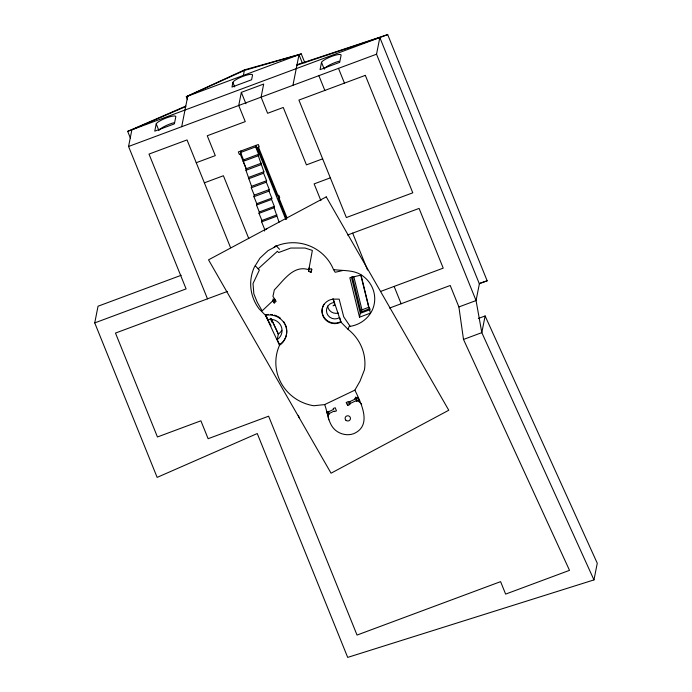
<?xml version="1.0" encoding="UTF-8"?>
<svg xmlns="http://www.w3.org/2000/svg" width="692" height="692" viewBox="0 0 692 692"><rect width="100%" height="100%" fill="white"/><g stroke="black" fill="none" stroke-linecap="round" stroke-linejoin="round"><path stroke-width="1.04" d="M279.611 343.604L279.516 345.273A44.599 43.259 11.2 0 0 313.822 405.746L324.669 404.578L354.875 390.141L360.004 381.162L364.442 369.865A44.599 43.259 11.2 0 0 348.093 329.392L340.897 322.074A12.646 12.266 11.2 0 1 322.636 315.163A12.646 12.266 11.2 0 1 332.947 299.169L333.06 298.633M309.065 268.375L311.893 269.482L310.95 272.44L308.554 271.186L312.36 250.417L305.008 248.03L290.709 248.047L278.634 252.537L277.423 251.291L258.168 268.799M478.371 318.467L485.118 315.959L597.265 563.227L593.961 579.905L347.695 657.4L257.26 433.538L157.145 477.385L94.735 322.904L186.096 288.901L128.565 146.479L131.869 129.802L185.681 106.594M94.735 322.904L98.039 306.219L181.209 275.269M156.21 123.851L154.766 131.16L174.393 123.859L175.837 116.55A10.605 2.18 -22 0 0 166.478 117.891A10.605 2.18 -22 0 0 156.21 123.851L158.883 130.459M181.693 126.705L187.757 96.11L244.363 70.454L298.996 54.72L302.447 63.257M232.893 82.434L231.976 87.071L251.603 79.77L252.519 75.134A10.562 2.171 -22 0 0 243.212 76.258A10.562 2.171 -22 0 0 232.893 82.434L234.709 86.915M243.376 75.411L244.475 69.866L301.262 53.872L304.904 62.894M322.645 158.84L306.452 164.869L283.262 107.468L267.614 113.289L261.092 97.165L263.687 84.052L241.335 92.373L238.74 105.478L245.253 121.61L207.254 135.753L215.281 155.622L196.243 162.707M243.826 160.665L240.557 152.5L240.851 151.02M264.534 231.042L264.802 229.692L261.637 221.847L261.905 220.48L259.016 213.344L259.292 211.968L256.498 205.057L256.767 203.699L253.938 196.701L254.249 195.153L251.274 187.783L251.559 186.33L245.954 170.284L246.257 168.779L243.255 161.34L243.541 159.887L258.592 154.29L255.607 146.894L255.902 145.415L285.831 219.502M279.066 222.123L274.075 207.738L274.343 206.363L271.558 199.46L271.826 198.102L268.998 191.104L269.3 189.556L266.325 182.186L266.61 180.724L263.574 173.208L263.868 171.746L258.306 155.743L258.592 154.29M292.941 85.315L298.996 54.72M273.15 298.858L272.76 300.847L274.205 303.01L276.125 301.357L272.942 296.349L274.343 289.887C283.495 280.718 293.486 264.543 308.814 269.75L309.194 267.821M321.503 62.341L320.059 69.65L339.685 62.349L341.13 55.031A10.605 2.18 -22 0 0 331.771 56.381A10.605 2.18 -22 0 0 321.503 62.341L324.288 69.226M274.205 303.01L274.914 299.437M286.471 327.965A17.153 16.634 11.2 0 1 279.62 344.737L277.224 339.608L278.322 334.054A11.47 11.124 11.2 0 0 281.791 330.283M308.554 271.186L309.116 268.349M310.95 272.44L311.659 268.859M593.961 579.905L481.814 332.636L476.061 300.553L376.534 54.201L379.839 37.524L296.929 65.195M340.897 322.074L333.44 299.584M359.537 317.187L349.841 277.752L361.034 275.087L370.393 313.147L359.537 317.187L360.298 313.312L351.372 276.99M349.996 401.784L349.936 404.448L347.687 405.521L348.214 402.856M347.687 405.521L346.164 402.554L348.413 401.481L348.759 402.147L355.23 399.068L355.627 397.061M355.23 399.068L354.884 398.402L357.262 397.269L358.923 400.166L356.406 401.369L356.466 398.704M356.406 401.369L356.934 398.713M485.118 315.959L481.814 332.636L463.502 339.452L569.516 570.338L505.627 594.108L500.593 581.643L357.037 635.066L268.617 416.195L208.128 438.711L200.896 420.805L157.447 436.972L115.477 333.077L227.504 291.393M348.093 329.392L349.097 326.486C359.044 325.335 368.049 319.116 372.331 310.025A28.943 28.069 11.2 0 0 363.802 276.731C355.204 269.491 343.803 271.056 333.483 269.56A42.947 41.65 11.2 0 0 277.838 245.444L268.046 250.616L259.993 258.09L254.232 267.354A42.947 41.65 11.2 0 0 259.102 308.84L265.529 315.37L271.091 325.811M360.817 275.26L368.698 307.326L369.935 308.641L361.034 311.954L361.968 309.834L353.872 276.904M274.508 299.195L262.138 310.864L257.216 302.205L253.843 293.84L253.03 283.564L259.37 270.044L255.227 265.754M273.833 247.554L275.996 245.591L279.594 249.328M329.158 413.574L334.253 411.022L334.478 411.593L336.468 410.858L335.213 407.761L333.233 408.496L333.579 409.361L328.466 411.87M349.598 403.791L356.069 400.711M187.506 99.665L186.286 96.664L244.475 69.866M130.503 138.331L127.683 131.359L185.776 106.092M186.286 96.664L301.262 53.872M127.683 131.359L387.693 34.6L487.159 280.805L479.305 283.729M128.565 146.479L376.534 54.201M240.557 152.5L255.607 146.894M241.041 153.754L239.337 154.394L238.342 151.946L258.298 144.524L259.24 146.86L256.844 147.751M243.255 161.34L258.306 155.743M204.365 182.826L223.404 175.742L248.809 238.628M246.257 168.779L261.308 163.174M245.954 170.284L261.014 164.687M248.809 177.351L263.868 171.746M248.523 178.804L263.574 173.208M251.559 186.33L266.61 180.724M251.274 187.783L266.325 182.186M254.249 195.153L269.3 189.556M253.938 196.701L268.998 191.104M276.393 196.139L278.79 195.248L279.732 197.592L277.336 198.483M256.767 203.699L271.826 198.102M256.498 205.057L271.558 199.46M330.326 177.853L314.133 183.882L320.915 200.663M259.292 211.968L274.343 206.363M259.016 213.344L274.075 207.738M261.905 220.48L276.956 214.875M261.637 221.847L276.688 216.25M264.802 229.692L266.809 228.94M347.6 235.012L419.084 208.413L443.217 268.141L380.643 291.427M361.968 309.834L368.698 307.326M360.298 313.312L370.168 309.644M389.579 308.052L450.224 285.485L458.891 306.945L463.502 339.452M458.891 306.945L476.061 300.553L479.366 283.876L379.839 37.524M297.024 64.693L387.693 34.6M480.023 283.175L487.159 280.805M342.523 270.572L335.205 272.267L333.483 269.56M334.608 302.465L334.4 302.508A8.451 8.2 11.2 0 0 326.892 313.251A8.451 8.2 11.2 0 0 339.625 317.55L340.663 320.543M350.1 326.261L343.742 316.91L339.141 299.117L332.947 299.169L334.495 303.001M271.281 318.986L278.461 334.201M271.195 318.813L278.322 334.054M265.633 314.834L267.865 319.6A11.47 11.124 11.2 0 1 277.224 339.608M338.492 68.361L344.46 83.126M318.865 75.662L324.833 90.427M394.129 286.41L401.135 303.745M352.661 233.135L367.547 269.984M241.335 92.373L245.937 103.757M258.462 147.154L287.042 217.902M257.64 147.457L277.189 195.845M278.141 198.18L286.626 219.208M354.875 390.141C361.008 402.839 372.754 425.753 353.474 433.754C347.41 435.873 340.585 434.386 335.637 430.381C328.008 424.023 327.982 413.228 324.669 404.578M240.219 154.065L246.594 169.843M230.592 247.736L187.039 139.931L149.005 154.082L207.488 298.84M298.295 415.33L299.506 418.323M270.312 318.329L271.878 322.264M327.221 411.775L328.233 414.62A18.84 17.931 2.4 0 0 328.761 419.776M352.366 276.696L361.034 311.954M324.591 68.387A10.562 2.145 -23.1 0 1 331.831 63.889L334.366 62.808A10.562 2.145 -23.1 0 1 339.175 61.225M159.298 129.897A10.562 2.145 -23.1 0 1 173.874 122.743M341.009 321.538A12.646 12.266 11.2 0 1 323.986 304.212M338.388 313.052A8.451 8.2 11.2 0 1 327.601 306.054M266.593 314.644A17.153 16.634 11.2 0 1 268.557 314.428M270.52 314.436A17.153 16.634 11.2 0 1 272.484 314.661M274.404 315.111A17.153 16.634 11.2 0 1 277.163 316.166M278.028 316.616A17.153 16.634 11.2 0 1 280.476 318.259M283.807 321.797A17.153 16.634 11.2 0 1 284.827 323.458M285.26 324.314A17.153 16.634 11.2 0 1 286.254 327.031M357.669 400.772A18.84 17.931 2.4 0 1 361.665 404.284M334.66 304.938A3.218 0.709 -14.4 0 1 333.847 305.207L333.077 305.786L333.916 305.449A3.244 0.666 -22 0 0 334.694 305.085M326.252 196.883L208.534 259.837L331.053 473.198L448.771 410.244L326.252 196.883M365.333 75.359L298.909 100.081L346.355 217.539L412.787 192.817L365.333 75.359M328.267 411.385L326.866 411.904L327.662 414.828L329.401 414.188L328.267 411.385M279.516 345.273L265.529 315.37A17.153 16.634 11.2 0 1 285.156 324.851A17.153 16.634 11.2 0 1 279.516 345.273M345.87 420.191A2.69 2.612 11.2 0 0 350.377 419.092A2.69 2.612 11.2 0 0 347.107 415.84A2.69 2.612 11.2 0 0 345.87 420.191"/></g></svg>
